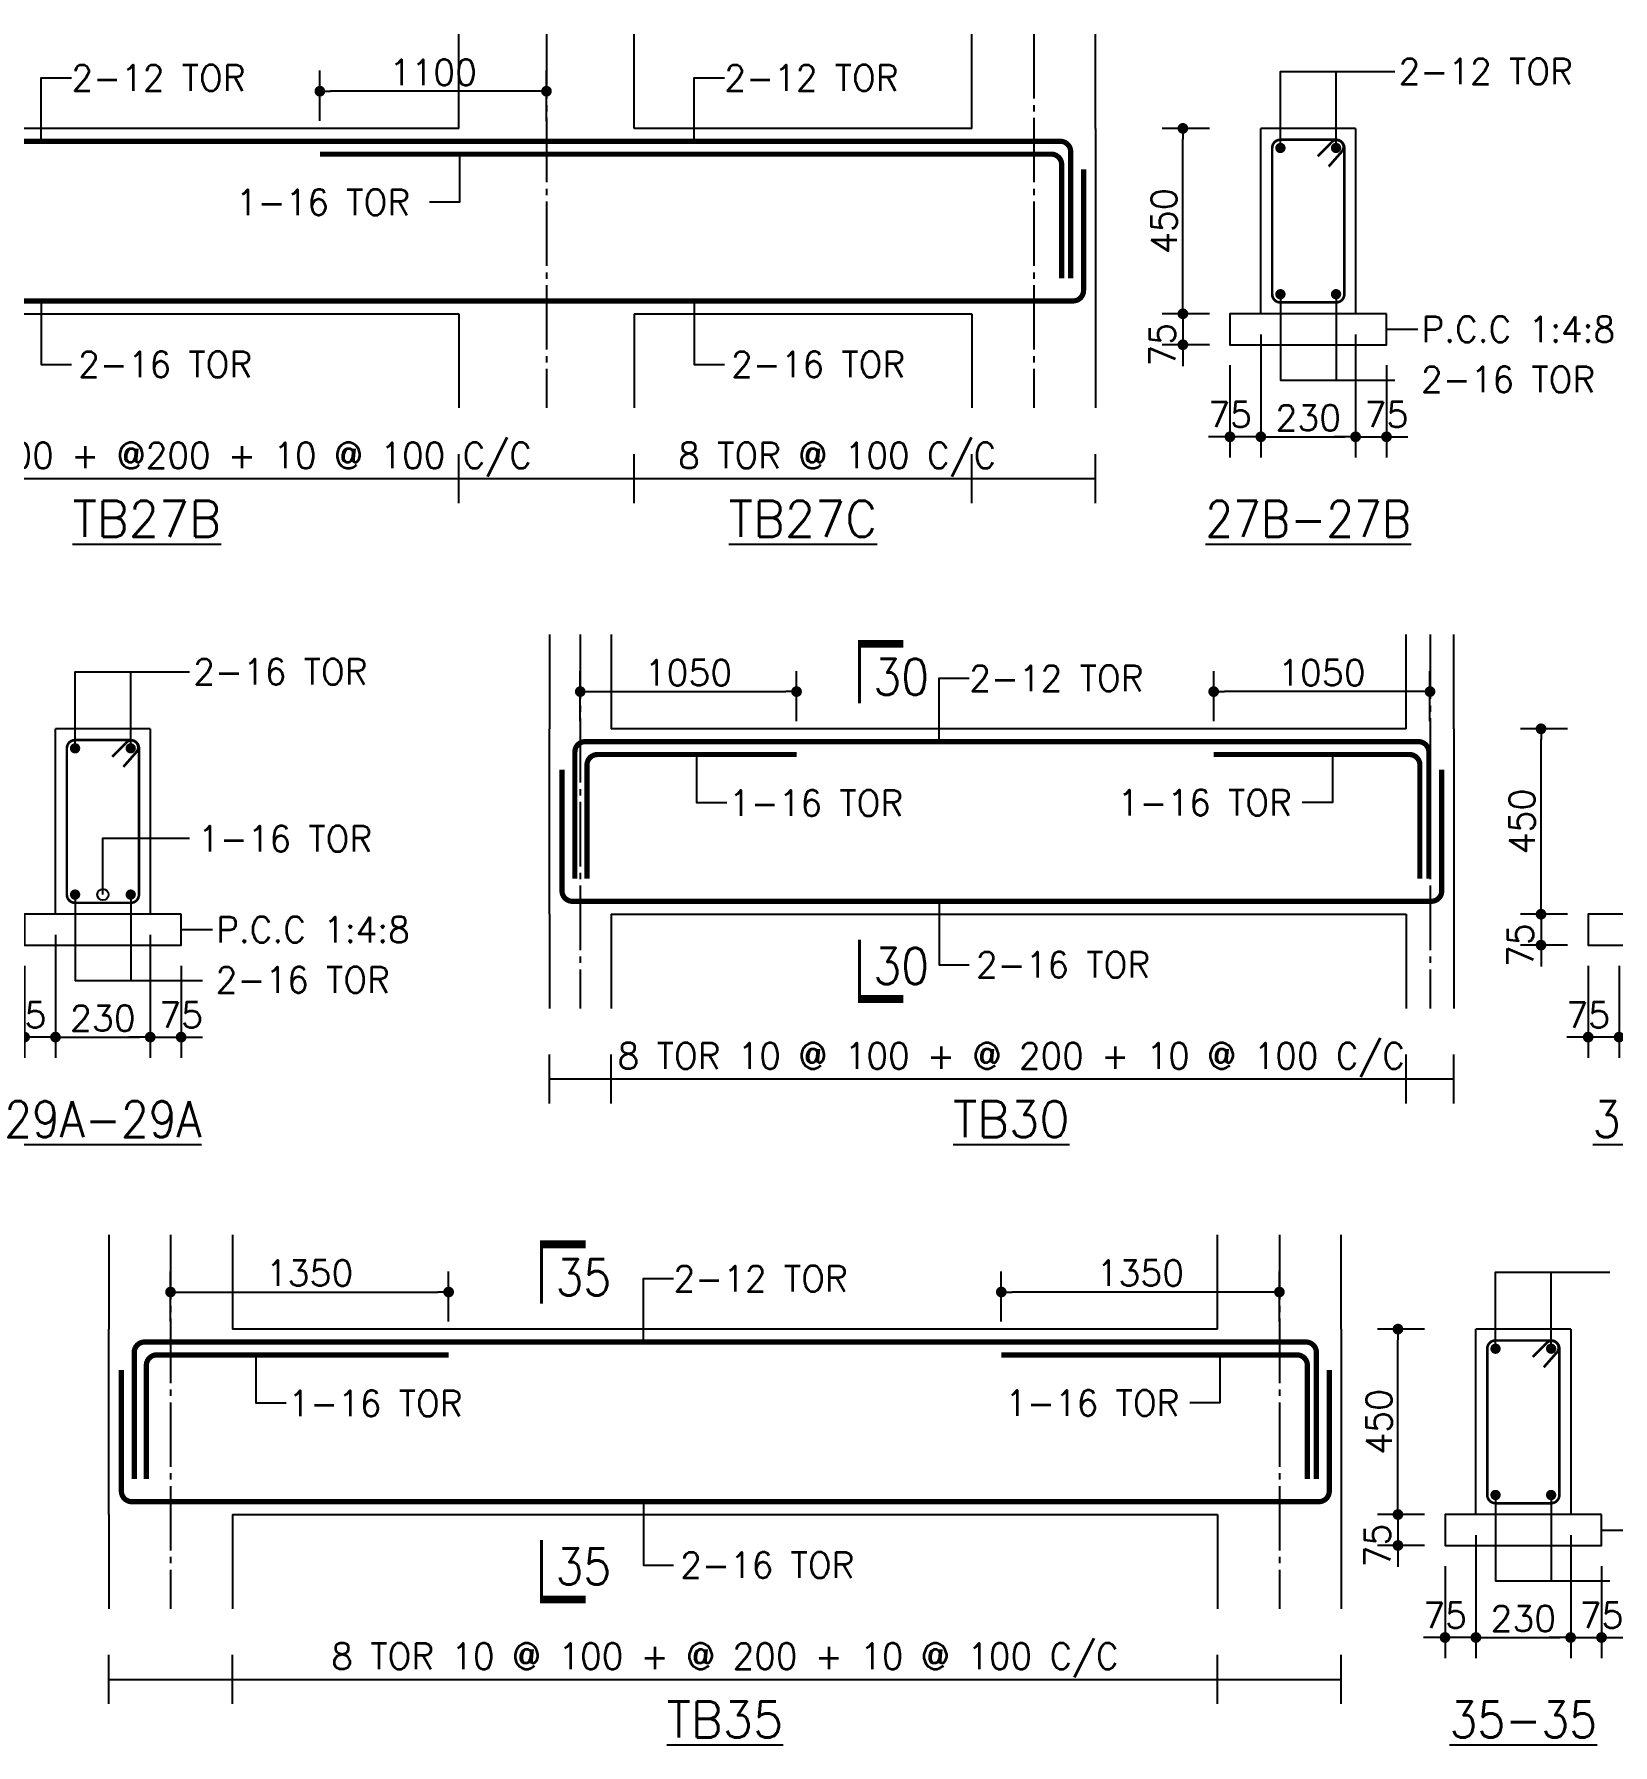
# Model space of a CAD drawing. Extents: x -200722 to 834823, y -494970 to 88783.
# Drawn here: x 263317 to 278644, y -415097 to -398489 of the extents above; entities that cross this region are included whole.
import ezdxf
from ezdxf.enums import TextEntityAlignment as Align

# ---------------------------------------------------------------- set-up
doc = ezdxf.new("R2010")
doc.units = 0
doc.header["$LTSCALE"] = 100
doc.header["$MEASUREMENT"] = 0
doc.header["$PDMODE"] = 34
doc.linetypes.add('CL', pattern=[3.25, 2.5, -0.25, 0.25, -0.25])
doc.layers.get('0').update_dxf_attribs({"linetype": 'CONTINUOUS'})
doc.layers.get('DEFPOINTS').update_dxf_attribs({"linetype": 'CONTINUOUS'})
for name, color, linetype in [('ARO', 7, 'CONTINUOUS'), ('B_NO', 3, 'CONTINUOUS'), ('BEAM', 4, 'CONTINUOUS'), ('CL', 8, 'CL'), ('FOOTING DIM', 4, 'CONTINUOUS'), ('STEEL', 6, 'CONTINUOUS'), ('TEXT', 2, 'CONTINUOUS')]:
    doc.layers.add(name, color=color, linetype=linetype)
doc.styles.add('ROMANS', font='romans.shx')
doc.styles.get("Standard").update_dxf_attribs({"font": 'simplex.shx'})
doc.dimstyles.new('STANDARD$0', dxfattribs={"dimtxt": 2.5, "dimasz": 2.5, "dimexe": 2, "dimexo": 0.7, "dimgap": 0.9, "dimtad": 1, "dimdec": 0, "dimdsep": 46, "dimtxsty": 'ROMANS', "dimcen": 0.09, "dimclrd": 4, "dimclre": 4, "dimclrt": 3, "dimadec": 0, "dimazin": 0, "dimtfac": 1, "dimtdec": 0, "dimtmove": 0, "dimatfit": 3, "dimfxl": 1, "dimtolj": 1, "dimtzin": 0, "dimarcsym": 0})

# ---------------------------------------------------------------- blocks, each defined once
blk = doc.blocks.new('DOT')
at = {"color": 0, "linetype": 'ByBlock'}
blk.add_line((-0.5, 0), (-1, 0), dxfattribs=at)
at = {"color": 0, "linetype": 'ByBlock', "const_width": 0.5}
blk.add_lwpolyline([(-0.25, 0, 1), (0.25, 0, 1)], format="xyb", close=True, dxfattribs=at)
blk = doc.blocks.new('*D1567')
at = {"layer": 'BEAM', "color": 0, "lineweight": -2, "transparency": 16777216}
for p, q in [((275227, -401404), (275227, -402598)), ((276147, -401404), (276147, -402598)), ((275331, -402398), (276043, -402398))]:
    blk.add_line(p, q, dxfattribs=at)
at = {"layer": 'DEFPOINTS', "color": 0, "lineweight": -3, "transparency": 16777216}
for p in [(275227, -401204), (276147, -401204), (276147, -402398)]:
    blk.add_point(p, dxfattribs=at)
at = {"layer": 'BEAM', "color": 0, "lineweight": -2, "transparency": 16777216, "xscale": 104, "yscale": 104, "zscale": 104, "rotation": 180}
blk.add_blockref('DOT', (275227, -402398), dxfattribs=at)
at = {"layer": 'BEAM', "color": 0, "lineweight": -2, "transparency": 16777216, "xscale": 104, "yscale": 104, "zscale": 104}
blk.add_blockref('DOT', (276147, -402398), dxfattribs=at)
at = {"layer": 'BEAM', "color": 0, "transparency": 16777216, "insert": (275687, -402214), "char_height": 248, "attachment_point": 5}
blk.add_mtext('\\A1;230', dxfattribs=at)
blk = doc.blocks.new('_DOT')
at = {"color": 0, "linetype": 'ByBlock'}
blk.add_line((-0.5, 0), (-1, 0), dxfattribs=at)
at = {"color": 0, "linetype": 'ByBlock', "const_width": 0.5}
blk.add_lwpolyline([(-0.25, 0, 1), (0.25, 0, 1)], format="xyb", close=True, dxfattribs=at)
blk = doc.blocks.new('*D1568')
at = {"layer": 'BEAM', "color": 0, "lineweight": -2, "transparency": 16777216}
for p, q in [((274727, -399404), (274270, -399404)), ((274470, -401100), (274470, -399508)), ((274727, -401204), (274270, -401204))]:
    blk.add_line(p, q, dxfattribs=at)
at = {"layer": 'DEFPOINTS', "color": 0, "lineweight": -3, "transparency": 16777216}
for p in [(274470, -399404), (274927, -399404), (274927, -401204)]:
    blk.add_point(p, dxfattribs=at)
at = {"layer": 'BEAM', "color": 0, "lineweight": -2, "transparency": 16777216, "xscale": 104, "yscale": 104, "zscale": 104}
for p, rotation in [((274470, -399404), 90), ((274470, -401204), 270)]:
    blk.add_blockref('DOT', p, dxfattribs=dict(at, rotation=rotation))
at = {"layer": 'BEAM', "color": 0, "transparency": 16777216, "insert": (274286, -400304), "char_height": 248, "attachment_point": 5, "rotation": 90}
blk.add_mtext('\\A1;450', dxfattribs=at)
blk = doc.blocks.new('*D1569')
at = {"layer": 'BEAM', "color": 0, "lineweight": -2, "transparency": 16777216}
for p, q in [((276147, -401704), (276147, -402598)), ((276447, -401704), (276447, -402598)), ((276043, -402398), (275939, -402398)), ((276147, -402398), (276447, -402398)), ((276551, -402398), (276655, -402398))]:
    blk.add_line(p, q, dxfattribs=at)
at = {"layer": 'DEFPOINTS', "color": 0, "lineweight": -3, "transparency": 16777216}
for p in [(276147, -401504), (276447, -401504), (276447, -402398)]:
    blk.add_point(p, dxfattribs=at)
at = {"layer": 'BEAM', "color": 0, "lineweight": -2, "transparency": 16777216, "xscale": 104, "yscale": 104, "zscale": 104}
blk.add_blockref('DOT', (276147, -402398), dxfattribs=at)
at = {"layer": 'BEAM', "color": 0, "lineweight": -2, "transparency": 16777216, "xscale": 104, "yscale": 104, "zscale": 104, "rotation": 180}
blk.add_blockref('DOT', (276447, -402398), dxfattribs=at)
at = {"layer": 'BEAM', "color": 0, "transparency": 16777216, "insert": (276447, -402182), "char_height": 248, "attachment_point": 5}
blk.add_mtext('\\A1;75', dxfattribs=at)
blk = doc.blocks.new('*D1570')
at = {"layer": 'BEAM', "color": 0, "lineweight": -2, "transparency": 16777216}
for p, q in [((274927, -401704), (274927, -402598)), ((275227, -401704), (275227, -402598)), ((274823, -402398), (274719, -402398)), ((275227, -402398), (274927, -402398)), ((275331, -402398), (275435, -402398))]:
    blk.add_line(p, q, dxfattribs=at)
at = {"layer": 'DEFPOINTS', "color": 0, "lineweight": -3, "transparency": 16777216}
for p in [(274927, -401504), (275227, -401504), (274927, -402398)]:
    blk.add_point(p, dxfattribs=at)
at = {"layer": 'BEAM', "color": 0, "lineweight": -2, "transparency": 16777216, "xscale": 104, "yscale": 104, "zscale": 104}
blk.add_blockref('DOT', (274927, -402398), dxfattribs=at)
at = {"layer": 'BEAM', "color": 0, "lineweight": -2, "transparency": 16777216, "xscale": 104, "yscale": 104, "zscale": 104, "rotation": 180}
blk.add_blockref('DOT', (275227, -402398), dxfattribs=at)
at = {"layer": 'BEAM', "color": 0, "transparency": 16777216, "insert": (274927, -402182), "char_height": 248, "attachment_point": 5}
blk.add_mtext('\\A1;75', dxfattribs=at)
blk = doc.blocks.new('*D1571')
at = {"layer": 'BEAM', "color": 0, "lineweight": -2, "transparency": 16777216}
for p, q in [((274470, -401100), (274470, -400996)), ((274727, -401204), (274270, -401204)), ((274470, -401204), (274470, -401504)), ((274727, -401504), (274270, -401504)), ((274470, -401608), (274470, -401712))]:
    blk.add_line(p, q, dxfattribs=at)
at = {"layer": 'DEFPOINTS', "color": 0, "lineweight": -3, "transparency": 16777216}
for p in [(274927, -401204), (274470, -401504), (274927, -401504)]:
    blk.add_point(p, dxfattribs=at)
at = {"layer": 'BEAM', "color": 0, "lineweight": -2, "transparency": 16777216, "xscale": 104, "yscale": 104, "zscale": 104}
for p, rotation in [((274470, -401204), 270), ((274470, -401504), 90)]:
    blk.add_blockref('DOT', p, dxfattribs=dict(at, rotation=rotation))
at = {"layer": 'BEAM', "color": 0, "transparency": 16777216, "insert": (274270, -401504), "char_height": 248, "attachment_point": 5, "rotation": 90}
blk.add_mtext('\\A1;75', dxfattribs=at)
blk = doc.blocks.new('*D1580')
at = {"layer": 'BEAM', "color": 0, "lineweight": -2, "transparency": 16777216}
for p, q in [((263524, -407233), (263524, -408426)), ((264444, -407233), (264444, -408426)), ((263628, -408226), (264340, -408226))]:
    blk.add_line(p, q, dxfattribs=at)
at = {"layer": 'DEFPOINTS', "color": 0, "lineweight": -3, "transparency": 16777216}
for p in [(263524, -407033), (264444, -407033), (264444, -408226)]:
    blk.add_point(p, dxfattribs=at)
at = {"layer": 'BEAM', "color": 0, "lineweight": -2, "transparency": 16777216, "xscale": 104, "yscale": 104, "zscale": 104, "rotation": 180}
blk.add_blockref('DOT', (263524, -408226), dxfattribs=at)
at = {"layer": 'BEAM', "color": 0, "lineweight": -2, "transparency": 16777216, "xscale": 104, "yscale": 104, "zscale": 104}
blk.add_blockref('DOT', (264444, -408226), dxfattribs=at)
at = {"layer": 'BEAM', "color": 0, "transparency": 16777216, "insert": (263984, -408042), "char_height": 248, "attachment_point": 5}
blk.add_mtext('\\A1;230', dxfattribs=at)
blk = doc.blocks.new('*D1583')
at = {"layer": 'BEAM', "color": 0, "lineweight": -2, "transparency": 16777216}
for p, q in [((264444, -407533), (264444, -408426)), ((264744, -407533), (264744, -408426)), ((264340, -408226), (264236, -408226)), ((264444, -408226), (264744, -408226)), ((264848, -408226), (264952, -408226))]:
    blk.add_line(p, q, dxfattribs=at)
at = {"layer": 'DEFPOINTS', "color": 0, "lineweight": -3, "transparency": 16777216}
for p in [(264444, -407333), (264744, -407333), (264744, -408226)]:
    blk.add_point(p, dxfattribs=at)
at = {"layer": 'BEAM', "color": 0, "lineweight": -2, "transparency": 16777216, "xscale": 104, "yscale": 104, "zscale": 104}
blk.add_blockref('DOT', (264444, -408226), dxfattribs=at)
at = {"layer": 'BEAM', "color": 0, "lineweight": -2, "transparency": 16777216, "xscale": 104, "yscale": 104, "zscale": 104, "rotation": 180}
blk.add_blockref('DOT', (264744, -408226), dxfattribs=at)
at = {"layer": 'BEAM', "color": 0, "transparency": 16777216, "insert": (264744, -408011), "char_height": 248, "attachment_point": 5}
blk.add_mtext('\\A1;75', dxfattribs=at)
blk = doc.blocks.new('*D1584')
at = {"layer": 'BEAM', "color": 0, "lineweight": -2, "transparency": 16777216}
for p, q in [((263224, -407533), (263224, -408426)), ((263524, -407533), (263524, -408426)), ((263120, -408226), (263016, -408226)), ((263524, -408226), (263224, -408226)), ((263628, -408226), (263732, -408226))]:
    blk.add_line(p, q, dxfattribs=at)
at = {"layer": 'DEFPOINTS', "color": 0, "lineweight": -3, "transparency": 16777216}
for p in [(263224, -407333), (263524, -407333), (263224, -408226)]:
    blk.add_point(p, dxfattribs=at)
at = {"layer": 'BEAM', "color": 0, "lineweight": -2, "transparency": 16777216, "xscale": 104, "yscale": 104, "zscale": 104}
blk.add_blockref('DOT', (263224, -408226), dxfattribs=at)
at = {"layer": 'BEAM', "color": 0, "lineweight": -2, "transparency": 16777216, "xscale": 104, "yscale": 104, "zscale": 104, "rotation": 180}
blk.add_blockref('DOT', (263524, -408226), dxfattribs=at)
at = {"layer": 'BEAM', "color": 0, "transparency": 16777216, "insert": (263224, -408011), "char_height": 248, "attachment_point": 5}
blk.add_mtext('\\A1;75', dxfattribs=at)
blk = doc.blocks.new('*D1592')
at = {"layer": 'BEAM', "color": 0, "lineweight": -2, "transparency": 16777216}
for p, q in [((274769, -405158), (274769, -404672)), ((276869, -405158), (276869, -404672)), ((276765, -404872), (274873, -404872))]:
    blk.add_line(p, q, dxfattribs=at)
at = {"layer": 'DEFPOINTS', "color": 0, "lineweight": -3, "transparency": 16777216}
for p in [(274769, -404872), (274769, -405358), (276869, -405358)]:
    blk.add_point(p, dxfattribs=at)
at = {"layer": 'BEAM', "color": 0, "lineweight": -2, "transparency": 16777216, "xscale": 104, "yscale": 104, "zscale": 104, "rotation": 180}
blk.add_blockref('DOT', (274769, -404872), dxfattribs=at)
at = {"layer": 'BEAM', "color": 0, "lineweight": -2, "transparency": 16777216, "xscale": 104, "yscale": 104, "zscale": 104}
blk.add_blockref('DOT', (276869, -404872), dxfattribs=at)
at = {"layer": 'BEAM', "color": 0, "transparency": 16777216, "insert": (275819, -404688), "char_height": 248, "attachment_point": 5}
blk.add_mtext('\\A1;1050', dxfattribs=at)
blk = doc.blocks.new('*D1594')
at = {"layer": 'BEAM', "color": 0, "lineweight": -2, "transparency": 16777216}
for p, q in [((278205, -405233), (277747, -405233)), ((277947, -406929), (277947, -405337)), ((278205, -407033), (277747, -407033))]:
    blk.add_line(p, q, dxfattribs=at)
at = {"layer": 'DEFPOINTS', "color": 0, "lineweight": -3, "transparency": 16777216}
for p in [(277947, -405233), (278405, -405233), (278405, -407033)]:
    blk.add_point(p, dxfattribs=at)
at = {"layer": 'BEAM', "color": 0, "lineweight": -2, "transparency": 16777216, "xscale": 104, "yscale": 104, "zscale": 104}
for p, rotation in [((277947, -405233), 90), ((277947, -407033), 270)]:
    blk.add_blockref('DOT', p, dxfattribs=dict(at, rotation=rotation))
at = {"layer": 'BEAM', "color": 0, "transparency": 16777216, "insert": (277763, -406133), "char_height": 248, "attachment_point": 5, "rotation": 90}
blk.add_mtext('\\A1;450', dxfattribs=at)
blk = doc.blocks.new('*D1595')
at = {"layer": 'BEAM', "color": 0, "lineweight": -2, "transparency": 16777216}
for p, q in [((268619, -405158), (268619, -404672)), ((270719, -405158), (270719, -404672)), ((268723, -404872), (270615, -404872))]:
    blk.add_line(p, q, dxfattribs=at)
at = {"layer": 'DEFPOINTS', "color": 0, "lineweight": -3, "transparency": 16777216}
for p in [(270719, -404872), (268619, -405358), (270719, -405358)]:
    blk.add_point(p, dxfattribs=at)
at = {"layer": 'BEAM', "color": 0, "lineweight": -2, "transparency": 16777216, "xscale": 104, "yscale": 104, "zscale": 104, "rotation": 180}
blk.add_blockref('DOT', (268619, -404872), dxfattribs=at)
at = {"layer": 'BEAM', "color": 0, "lineweight": -2, "transparency": 16777216, "xscale": 104, "yscale": 104, "zscale": 104}
blk.add_blockref('DOT', (270719, -404872), dxfattribs=at)
at = {"layer": 'BEAM', "color": 0, "transparency": 16777216, "insert": (269669, -404688), "char_height": 248, "attachment_point": 5}
blk.add_mtext('\\A1;1050', dxfattribs=at)
blk = doc.blocks.new('*D1597')
at = {"layer": 'BEAM', "color": 0, "lineweight": -2, "transparency": 16777216}
for p, q in [((278405, -407533), (278405, -408426)), ((278705, -407533), (278705, -408426)), ((278301, -408226), (278197, -408226)), ((278705, -408226), (278405, -408226)), ((278809, -408226), (278913, -408226))]:
    blk.add_line(p, q, dxfattribs=at)
at = {"layer": 'DEFPOINTS', "color": 0, "lineweight": -3, "transparency": 16777216}
for p in [(278405, -407333), (278705, -407333), (278405, -408226)]:
    blk.add_point(p, dxfattribs=at)
at = {"layer": 'BEAM', "color": 0, "lineweight": -2, "transparency": 16777216, "xscale": 104, "yscale": 104, "zscale": 104}
blk.add_blockref('DOT', (278405, -408226), dxfattribs=at)
at = {"layer": 'BEAM', "color": 0, "lineweight": -2, "transparency": 16777216, "xscale": 104, "yscale": 104, "zscale": 104, "rotation": 180}
blk.add_blockref('DOT', (278705, -408226), dxfattribs=at)
at = {"layer": 'BEAM', "color": 0, "transparency": 16777216, "insert": (278405, -408011), "char_height": 248, "attachment_point": 5}
blk.add_mtext('\\A1;75', dxfattribs=at)
blk = doc.blocks.new('*D1598')
at = {"layer": 'BEAM', "color": 0, "lineweight": -2, "transparency": 16777216}
for p, q in [((277947, -406929), (277947, -406825)), ((278205, -407033), (277747, -407033)), ((277947, -407033), (277947, -407333)), ((278205, -407333), (277747, -407333)), ((277947, -407437), (277947, -407541))]:
    blk.add_line(p, q, dxfattribs=at)
at = {"layer": 'DEFPOINTS', "color": 0, "lineweight": -3, "transparency": 16777216}
for p in [(278405, -407033), (277947, -407333), (278405, -407333)]:
    blk.add_point(p, dxfattribs=at)
at = {"layer": 'BEAM', "color": 0, "lineweight": -2, "transparency": 16777216, "xscale": 104, "yscale": 104, "zscale": 104}
for p, rotation in [((277947, -407033), 270), ((277947, -407333), 90)]:
    blk.add_blockref('DOT', p, dxfattribs=dict(at, rotation=rotation))
at = {"layer": 'BEAM', "color": 0, "transparency": 16777216, "insert": (277747, -407333), "char_height": 248, "attachment_point": 5, "rotation": 90}
blk.add_mtext('\\A1;75', dxfattribs=at)
blk = doc.blocks.new('*D1620')
at = {"layer": 'BEAM', "color": 0, "lineweight": -2, "transparency": 16777216}
for p, q in [((272707, -410986), (272707, -410501)), ((275407, -410986), (275407, -410501)), ((275303, -410701), (272811, -410701))]:
    blk.add_line(p, q, dxfattribs=at)
at = {"layer": 'DEFPOINTS', "color": 0, "lineweight": -3, "transparency": 16777216}
for p in [(272707, -410701), (272707, -411186), (275407, -411186)]:
    blk.add_point(p, dxfattribs=at)
at = {"layer": 'BEAM', "color": 0, "lineweight": -2, "transparency": 16777216, "xscale": 104, "yscale": 104, "zscale": 104, "rotation": 180}
blk.add_blockref('DOT', (272707, -410701), dxfattribs=at)
at = {"layer": 'BEAM', "color": 0, "lineweight": -2, "transparency": 16777216, "xscale": 104, "yscale": 104, "zscale": 104}
blk.add_blockref('DOT', (275407, -410701), dxfattribs=at)
at = {"layer": 'BEAM', "color": 0, "transparency": 16777216, "insert": (274057, -410517), "char_height": 248, "attachment_point": 5}
blk.add_mtext('\\A1;1350', dxfattribs=at)
blk = doc.blocks.new('*D1621')
at = {"layer": 'BEAM', "color": 0, "lineweight": -2, "transparency": 16777216}
for p, q in [((277315, -413061), (277315, -414255)), ((278235, -413061), (278235, -414255)), ((277419, -414055), (278131, -414055))]:
    blk.add_line(p, q, dxfattribs=at)
at = {"layer": 'DEFPOINTS', "color": 0, "lineweight": -3, "transparency": 16777216}
for p in [(277315, -412861), (278235, -412861), (278235, -414055)]:
    blk.add_point(p, dxfattribs=at)
at = {"layer": 'BEAM', "color": 0, "lineweight": -2, "transparency": 16777216, "xscale": 104, "yscale": 104, "zscale": 104, "rotation": 180}
blk.add_blockref('DOT', (277315, -414055), dxfattribs=at)
at = {"layer": 'BEAM', "color": 0, "lineweight": -2, "transparency": 16777216, "xscale": 104, "yscale": 104, "zscale": 104}
blk.add_blockref('DOT', (278235, -414055), dxfattribs=at)
at = {"layer": 'BEAM', "color": 0, "transparency": 16777216, "insert": (277775, -413871), "char_height": 248, "attachment_point": 5}
blk.add_mtext('\\A1;230', dxfattribs=at)
blk = doc.blocks.new('*D1622')
at = {"layer": 'BEAM', "color": 0, "lineweight": -2, "transparency": 16777216}
for p, q in [((276815, -411061), (276358, -411061)), ((276558, -412757), (276558, -411165)), ((276815, -412861), (276358, -412861))]:
    blk.add_line(p, q, dxfattribs=at)
at = {"layer": 'DEFPOINTS', "color": 0, "lineweight": -3, "transparency": 16777216}
for p in [(276558, -411061), (277015, -411061), (277015, -412861)]:
    blk.add_point(p, dxfattribs=at)
at = {"layer": 'BEAM', "color": 0, "lineweight": -2, "transparency": 16777216, "xscale": 104, "yscale": 104, "zscale": 104}
for p, rotation in [((276558, -411061), 90), ((276558, -412861), 270)]:
    blk.add_blockref('DOT', p, dxfattribs=dict(at, rotation=rotation))
at = {"layer": 'BEAM', "color": 0, "transparency": 16777216, "insert": (276374, -411961), "char_height": 248, "attachment_point": 5, "rotation": 90}
blk.add_mtext('\\A1;450', dxfattribs=at)
blk = doc.blocks.new('*D1623')
at = {"layer": 'BEAM', "color": 0, "lineweight": -2, "transparency": 16777216}
for p, q in [((264641, -410986), (264641, -410501)), ((267341, -410986), (267341, -410501)), ((264745, -410701), (267237, -410701))]:
    blk.add_line(p, q, dxfattribs=at)
at = {"layer": 'DEFPOINTS', "color": 0, "lineweight": -3, "transparency": 16777216}
for p in [(267341, -410701), (264641, -411186), (267341, -411186)]:
    blk.add_point(p, dxfattribs=at)
at = {"layer": 'BEAM', "color": 0, "lineweight": -2, "transparency": 16777216, "xscale": 104, "yscale": 104, "zscale": 104, "rotation": 180}
blk.add_blockref('DOT', (264641, -410701), dxfattribs=at)
at = {"layer": 'BEAM', "color": 0, "lineweight": -2, "transparency": 16777216, "xscale": 104, "yscale": 104, "zscale": 104}
blk.add_blockref('DOT', (267341, -410701), dxfattribs=at)
at = {"layer": 'BEAM', "color": 0, "transparency": 16777216, "insert": (265991, -410517), "char_height": 248, "attachment_point": 5}
blk.add_mtext('\\A1;1350', dxfattribs=at)
blk = doc.blocks.new('*D1624')
at = {"layer": 'BEAM', "color": 0, "lineweight": -2, "transparency": 16777216}
for p, q in [((278235, -413361), (278235, -414255)), ((278535, -413361), (278535, -414255)), ((278131, -414055), (278027, -414055)), ((278235, -414055), (278535, -414055)), ((278639, -414055), (278743, -414055))]:
    blk.add_line(p, q, dxfattribs=at)
at = {"layer": 'DEFPOINTS', "color": 0, "lineweight": -3, "transparency": 16777216}
for p in [(278235, -413161), (278535, -413161), (278535, -414055)]:
    blk.add_point(p, dxfattribs=at)
at = {"layer": 'BEAM', "color": 0, "lineweight": -2, "transparency": 16777216, "xscale": 104, "yscale": 104, "zscale": 104}
blk.add_blockref('DOT', (278235, -414055), dxfattribs=at)
at = {"layer": 'BEAM', "color": 0, "lineweight": -2, "transparency": 16777216, "xscale": 104, "yscale": 104, "zscale": 104, "rotation": 180}
blk.add_blockref('DOT', (278535, -414055), dxfattribs=at)
at = {"layer": 'BEAM', "color": 0, "transparency": 16777216, "insert": (278535, -413839), "char_height": 248, "attachment_point": 5}
blk.add_mtext('\\A1;75', dxfattribs=at)
blk = doc.blocks.new('*D1625')
at = {"layer": 'BEAM', "color": 0, "lineweight": -2, "transparency": 16777216}
for p, q in [((277015, -413361), (277015, -414255)), ((277315, -413361), (277315, -414255)), ((276911, -414055), (276807, -414055)), ((277315, -414055), (277015, -414055)), ((277419, -414055), (277523, -414055))]:
    blk.add_line(p, q, dxfattribs=at)
at = {"layer": 'DEFPOINTS', "color": 0, "lineweight": -3, "transparency": 16777216}
for p in [(277015, -413161), (277315, -413161), (277015, -414055)]:
    blk.add_point(p, dxfattribs=at)
at = {"layer": 'BEAM', "color": 0, "lineweight": -2, "transparency": 16777216, "xscale": 104, "yscale": 104, "zscale": 104}
blk.add_blockref('DOT', (277015, -414055), dxfattribs=at)
at = {"layer": 'BEAM', "color": 0, "lineweight": -2, "transparency": 16777216, "xscale": 104, "yscale": 104, "zscale": 104, "rotation": 180}
blk.add_blockref('DOT', (277315, -414055), dxfattribs=at)
at = {"layer": 'BEAM', "color": 0, "transparency": 16777216, "insert": (277015, -413839), "char_height": 248, "attachment_point": 5}
blk.add_mtext('\\A1;75', dxfattribs=at)
blk = doc.blocks.new('*D1626')
at = {"layer": 'BEAM', "color": 0, "lineweight": -2, "transparency": 16777216}
for p, q in [((276558, -412757), (276558, -412653)), ((276815, -412861), (276358, -412861)), ((276558, -412861), (276558, -413161)), ((276815, -413161), (276358, -413161)), ((276558, -413265), (276558, -413369))]:
    blk.add_line(p, q, dxfattribs=at)
at = {"layer": 'DEFPOINTS', "color": 0, "lineweight": -3, "transparency": 16777216}
for p in [(277015, -412861), (276558, -413161), (277015, -413161)]:
    blk.add_point(p, dxfattribs=at)
at = {"layer": 'BEAM', "color": 0, "lineweight": -2, "transparency": 16777216, "xscale": 104, "yscale": 104, "zscale": 104}
for p, rotation in [((276558, -412861), 270), ((276558, -413161), 90)]:
    blk.add_blockref('DOT', p, dxfattribs=dict(at, rotation=rotation))
at = {"layer": 'BEAM', "color": 0, "transparency": 16777216, "insert": (276358, -413161), "char_height": 248, "attachment_point": 5, "rotation": 90}
blk.add_mtext('\\A1;75', dxfattribs=at)
blk = doc.blocks.new('*D1915')
at = {"layer": 'BEAM', "color": 0, "lineweight": -2, "transparency": 16777216}
for p, q in [((266091, -399329), (266091, -398843)), ((268291, -399329), (268291, -398843)), ((268187, -399043), (266195, -399043))]:
    blk.add_line(p, q, dxfattribs=at)
at = {"layer": 'DEFPOINTS', "color": 0, "lineweight": -3, "transparency": 16777216}
for p in [(266091, -399043), (266091, -399529), (268291, -399529)]:
    blk.add_point(p, dxfattribs=at)
at = {"layer": 'BEAM', "color": 0, "lineweight": -2, "transparency": 16777216, "xscale": 104, "yscale": 104, "zscale": 104, "rotation": 180}
blk.add_blockref('DOT', (266091, -399043), dxfattribs=at)
at = {"layer": 'BEAM', "color": 0, "lineweight": -2, "transparency": 16777216, "xscale": 104, "yscale": 104, "zscale": 104}
blk.add_blockref('DOT', (268291, -399043), dxfattribs=at)
at = {"layer": 'BEAM', "color": 0, "transparency": 16777216, "insert": (267191, -398859), "char_height": 248, "attachment_point": 5}
blk.add_mtext('\\A1;1100', dxfattribs=at)

msp = doc.modelspace()

# ---------------------------------------------------------------- linework, layer by layer
at = {"layer": 'ARO', "color": 18, "true_color": 0x000000}
for points, elevation in [([(263385.7, -399528.8), (263385.7, -398913), (263678.8, -398913)], -1101.5), ([(269725.6, -399528.8), (269725.6, -398913), (270018.7, -398913)], -1101.5), ([(267447.1, -399653.8), (267447.1, -400120.7), (267154, -400120.7)], 0), ([(263385.7, -401078.8), (263385.7, -401694.7), (263678.8, -401694.7)], -1101.5), ([(269725.6, -401078.8), (269725.6, -401694.7), (270018.7, -401694.7)], -1101.5), ([(272103.1, -405357.6), (272103.1, -404741.8), (272396.2, -404741.8)], -1101.5), ([(269747.6, -405482.6), (269747.6, -405949.5), (270040.7, -405949.5)], -1101.5), ([(275921, -405482.6), (275921, -405949.5), (275627.9, -405949.5)], 0), ([(272103.1, -406907.6), (272103.1, -407523.5), (272396.2, -407523.5)], -1101.5), ([(269231.8, -411186.4), (269231.8, -410570.6), (269524.9, -410570.6)], 2346.4), ([(265469.6, -411311.4), (265469.6, -411778.3), (265762.7, -411778.3)], -1101.5), ([(274829, -411311.4), (274829, -411778.3), (274535.9, -411778.3)], 0), ([(269231.8, -412736.4), (269231.8, -413352.3), (269524.9, -413352.3)], 2346.4)]:
    msp.add_lwpolyline(points, dxfattribs=dict(at, elevation=elevation))
at = {"layer": 'B_NO', "color": 7}
for points, elevation in [([(271329.4, -404985.5, 30, 30, 0), (271329.4, -404409, 75, 75, 0), (271756.9, -404409, 75, 75, 0)], -1101.5), ([(271329.4, -407279.7, 30, 30, 0), (271329.4, -407856.2, 75, 75, 0), (271756.9, -407856.2, 75, 75, 0)], -1101.5), ([(268243.9, -410814.3, 30, 30, 0), (268243.9, -410237.8, 75, 75, 0), (268671.4, -410237.8, 75, 75, 0)], 2346.4), ([(268243.9, -413108.5, 30, 30, 0), (268243.9, -413685, 75, 75, 0), (268671.4, -413685, 75, 75, 0)], 2346.4)]:
    msp.add_lwpolyline(points, format="xyseb", dxfattribs=dict(at, elevation=elevation))
at = {"layer": 'BEAM', "color": 18, "linetype": 'ByBlock', "true_color": 0x000000}
for p, q in [((267441.3, -399403.8, 0), (267441.3, -398489.4, 0)), ((269141.3, -399403.8, 0), (269141.3, -398489.4, 0)), ((272421.3, -399403.8, 0), (272421.3, -398489.4, 0)), ((273621.3, -399403.8, 0), (273621.3, -398489.4, 0)), ((273621.3, -399403.8, 0), (273621.3, -401203.8, 0)), ((256801.3, -401203.8, 62.1), (267441.3, -401203.8, 0)), ((267441.3, -401203.8, 0), (267441.3, -402118.2, 0)), ((269141.3, -401203.8, 0), (272421.3, -401203.8, 0)), ((269141.3, -401203.8, 0), (269141.3, -402118.2, 0)), ((272421.3, -401203.8, 0), (272421.3, -402118.2, 0)), ((273621.3, -401203.8, 0), (273621.3, -402118.2, 0)), ((267441.3, -403041.4), (267441.3, -402566.2)), ((269141.3, -403041.4), (269141.3, -402566.2)), ((272421.3, -403041.4), (272421.3, -402566.2)), ((273621.3, -403041.4, 0), (273621.3, -402566.2, 0)), ((256101.3, -402803.8), (273621.3, -402803.8, 0)), ((268319.2, -404318.2), (268319.2, -405232.6)), ((268919.2, -404318.2, 62.1), (268919.2, -405232.6, 62.1)), ((276639.2, -405232.6), (276639.2, -404318.2)), ((277099.2, -405232.6), (277099.2, -404318.2)), ((268319.2, -407032.6, 0), (268319.2, -405232.6)), ((277099.2, -405232.6), (277099.2, -407032.6)), ((268319.2, -407032.6, 0), (268319.2, -407947, 0)), ((268919.2, -407032.6), (276639.2, -407032.6)), ((268919.2, -407032.6), (268919.2, -407947)), ((276639.2, -407032.6), (276639.2, -407947)), ((277099.2, -407032.6), (277099.2, -407947)), ((268319.2, -408870.2), (268319.2, -408395)), ((268919.2, -408870.2), (268919.2, -408395)), ((276639.2, -408870.2), (276639.2, -408395)), ((277099.2, -408870.2), (277099.2, -408395)), ((268319.2, -408632.6), (277099.2, -408632.6)), ((264041.2, -410147, 0), (264041.2, -411061.4, 0)), ((265241.2, -410147, 0), (265241.2, -411061.4, 0)), ((274807.2, -411061.4), (274807.2, -410147)), ((276007.2, -411061.4), (276007.2, -410147)), ((264041.2, -412861.4, 0), (264041.2, -411061.4, 0)), ((276007.2, -411061.4), (276007.2, -412861.4, 0)), ((264041.2, -412861.4, 0), (264041.2, -413775.8, 0)), ((265241.2, -412861.4, 0), (274807.2, -412861.4)), ((265241.2, -412861.4, 0), (265241.2, -413775.8, 0)), ((274807.2, -412861.4), (274807.2, -413775.8)), ((276007.2, -412861.4, 0), (276007.2, -413775.8, 0)), ((264041.2, -414699), (264041.2, -414223.8)), ((265241.2, -414699), (265241.2, -414223.8)), ((274807.2, -414699), (274807.2, -414223.8)), ((276007.2, -414699), (276007.2, -414223.8)), ((264041.2, -414461.4), (276007.2, -414461.4))]:
    msp.add_line(p, q, dxfattribs=at)
at = {"layer": 'BEAM', "color": 18, "true_color": 0x000000}
for p, q in [((276147, -399403.8), (275227, -399403.8)), ((275227, -401203.8), (275227, -399403.8)), ((276147, -399403.8), (276147, -401203.8)), ((276147, -401203.8), (275227, -401203.8)), ((264444.3, -405232.6), (263524.3, -405232.6)), ((263524.3, -407032.6), (263524.3, -405232.6)), ((264444.3, -405232.6), (264444.3, -407032.6)), ((264444.3, -407032.6), (263524.3, -407032.6)), ((278235.2, -411061.4), (277315.2, -411061.4)), ((277315.2, -412861.4), (277315.2, -411061.4)), ((278235.2, -411061.4), (278235.2, -412861.4)), ((278235.2, -412861.4), (277315.2, -412861.4))]:
    msp.add_line(p, q, dxfattribs=at)
at = {"layer": 'BEAM', "color": 18, "true_color": 0x000000, "elevation": 0}
for points in [[(276147, -400003.8), (276147, -401203.8)], [(264444.3, -406117.6), (264444.3, -407032.6)], [(278235.2, -411661.4), (278235.2, -412861.4)]]:
    msp.add_lwpolyline(points, dxfattribs=at)
for points in [[(276447, -401203.8), (274927, -401203.8), (274927, -401503.8), (276447, -401503.8)], [(264744.3, -407032.6), (263224.3, -407032.6), (263224.3, -407332.6), (264744.3, -407332.6)], [(279924.9, -407032.6), (278404.9, -407032.6), (278404.9, -407332.6), (279924.9, -407332.6)], [(278535.2, -412861.4), (277015.2, -412861.4), (277015.2, -413161.4), (278535.2, -413161.4)]]:
    msp.add_lwpolyline(points, close=True, dxfattribs=at)
at = {"layer": 'CL', "color": 18, "linetype": 'CL', "lineweight": -3, "ltscale": 2.5, "true_color": 0x000000}
for p, q in [((268291.3, -398489.4, 0), (268291.3, -402118.2, 0)), ((273021.3, -398489.4, 0), (273021.3, -402118.2, 0)), ((268619.2, -404318.2), (268619.2, -407947, 0)), ((276869.2, -404318.2), (276869.2, -407947, 0)), ((264641.2, -410147, 0), (264641.2, -413775.8, 0)), ((275407.2, -410147), (275407.2, -413775.8, 0))]:
    msp.add_line(p, q, dxfattribs=at)
at = {"layer": 'FOOTING DIM', "color": 18, "true_color": 0x000000}
for p, q in [((267441.3, -399403.8, -20.1), (256801.3, -399403.8, 0)), ((272421.3, -399403.8, 0.2), (269141.3, -399403.8, -15.7)), ((276639.2, -405232.6, 0.2), (268919.2, -405232.6)), ((274807.2, -411061.4, 0.2), (265241.2, -411061.4, -62.1))]:
    msp.add_line(p, q, dxfattribs=at)
at = {"layer": 'STEEL', "color": 18, "true_color": 0x000000}
for points, const_width, elevation in [([(273380.5, -400859.7), (273380.5, -399630.4, 0.4142136), (273278.9, -399528.8), (256449, -399528.8, 0.4142136), (256349, -399628.8), (256349, -400859.7)], 50.8, -1101.5), ([(275778.5, -399674.8), (275918.9, -399533, -0.9245164), (276013.1, -399628.7), (275885.8, -399773.7, -122.114008)], 25, 0), ([(256224, -399800.5), (256224, -400977.2, 0.4142136), (256325.6, -401078.8), (273403.9, -401078.8, 0.4142136), (273505.5, -400977.2), (273505.5, -399800.5)], 50.8, -1101.5), ([(264075.8, -405503.6), (264216.2, -405361.8, -0.9245164), (264310.4, -405457.5), (264183.1, -405602.5, -122.114008)], 25, 0), ([(276858.3, -406688.5), (276858.3, -405459.2, 0.4142136), (276756.7, -405357.6), (268666.8, -405357.6, 0.4142136), (268566.8, -405457.6), (268566.8, -406688.5)], 50.8, -1101.5), ([(268441.8, -405629.3), (268441.8, -406806, 0.4142136), (268543.4, -406907.6), (276881.7, -406907.6, 0.4142136), (276983.3, -406806), (276983.3, -405629.3)], 50.8, -1101.5), ([(275766.3, -412517.3), (275766.3, -411288, 0.4142136), (275664.7, -411186.4), (264388.8, -411186.4, 0.4142136), (264288.8, -411286.4), (264288.8, -412517.3)], 50.8, 5794.3), ([(277866.7, -411332.4), (278007.1, -411190.6, -0.9245164), (278101.3, -411286.3), (277974, -411431.3, -122.114008)], 25, 0), ([(264163.8, -411458.1), (264163.8, -412634.8, 0.4142136), (264265.4, -412736.4), (275789.7, -412736.4, 0.4142136), (275891.3, -412634.8), (275891.3, -411458.1)], 50.8, 5794.3)]:
    msp.add_lwpolyline(points, format="xyb", dxfattribs=dict(at, const_width=const_width, elevation=elevation))
at = {"layer": 'STEEL', "color": 18, "true_color": 0x000000, "elevation": 0}
for points, const_width in [([(275417, -399513.8), (275957, -399513.8, -0.4142136), (276037, -399593.8), (276037, -401013.8, -0.4142136), (275957, -401093.8), (275417, -401093.8, -0.4142136), (275337, -401013.8), (275337, -399593.8, -0.4142136)], 25.4), ([(275392, -399593.8, 1), (275442, -399593.8, 1)], 50), ([(275932, -399593.8, 1), (275982, -399593.8, 1)], 50), ([(275392, -401013.8, -1), (275442, -401013.8, -1)], 50), ([(275932, -401013.8, -1), (275982, -401013.8, -1)], 50), ([(263714.3, -405342.6), (264254.3, -405342.6, -0.4142136), (264334.3, -405422.6), (264334.3, -406842.6, -0.4142136), (264254.3, -406922.6), (263714.3, -406922.6, -0.4142136), (263634.3, -406842.6), (263634.3, -405422.6, -0.4142136)], 25.4), ([(263689.3, -405422.6, 1), (263739.3, -405422.6, 1)], 50), ([(264229.3, -405422.6, 1), (264279.3, -405422.6, 1)], 50), ([(263689.3, -406842.6, -1), (263739.3, -406842.6, -1)], 50), ([(264229.3, -406842.6, -1), (264279.3, -406842.6, -1)], 50), ([(277505.2, -411171.4), (278045.2, -411171.4, -0.4142136), (278125.2, -411251.4), (278125.2, -412671.4, -0.4142136), (278045.2, -412751.4), (277505.2, -412751.4, -0.4142136), (277425.2, -412671.4), (277425.2, -411251.4, -0.4142136)], 25.4), ([(277480.2, -411251.4, 1), (277530.2, -411251.4, 1)], 50), ([(278020.2, -411251.4, 1), (278070.2, -411251.4, 1)], 50), ([(277480.2, -412671.4, -1), (277530.2, -412671.4, -1)], 50), ([(278020.2, -412671.4, -1), (278070.2, -412671.4, -1)], 50)]:
    msp.add_lwpolyline(points, format="xyb", close=True, dxfattribs=dict(at, const_width=const_width))
at = {"layer": 'STEEL', "color": 3, "const_width": 50.8}
for points, elevation in [([(273293.1, -400859.7), (273293.1, -399755.4, 0.4142136), (273191.5, -399653.8), (266091.3, -399653.8)], 0), ([(268684.3, -406688.5), (268684.3, -405584.2, -0.4142136), (268785.9, -405482.6), (270719.2, -405482.6)], -1101.5), ([(264406.3, -412517.3), (264406.3, -411413, -0.4142136), (264507.9, -411311.4), (267341.2, -411311.4)], -1101.5), ([(275678.9, -412517.3), (275678.9, -411413, 0.4142136), (275577.3, -411311.4), (272707.2, -411311.4)], 0)]:
    msp.add_lwpolyline(points, format="xyb", dxfattribs=dict(at, elevation=elevation))
msp.add_lwpolyline([(276770.9, -406688.5), (276770.9, -405584.2, 0.4142136), (276669.3, -405482.6), (274769.2, -405482.6)], format="xyb", dxfattribs=at)
at = {"layer": 'STEEL', "color": 7}
msp.add_circle((263984.3, -406842.6), 54.8, dxfattribs=at)
at = {"layer": 'TEXT', "color": 18, "true_color": 0x000000, "elevation": 0}
for points in [[(275417, -399593.8), (275417, -398850), (276528.6, -398850)], [(275957, -399593.8), (275957, -398850)], [(275417, -401013.8), (275417, -401847.1), (276528.6, -401847.1)], [(275957, -401013.8), (275957, -401847.1)], [(276447, -401353.8), (276750.5, -401353.8)], [(263714.3, -405422.6), (263714.3, -404678.8), (264825.9, -404678.8)], [(264254.3, -405422.6), (264254.3, -404678.8)], [(263984.3, -406842.6), (263984.3, -406294.3), (264825.9, -406294.3)], [(263714.3, -406842.6), (263714.3, -407675.9), (264950.3, -407675.9)], [(264254.3, -406842.6), (264254.3, -407675.9)], [(264744.3, -407182.6), (265047.8, -407182.6)], [(277505.2, -411251.4), (277505.2, -410507.6), (278616.8, -410507.6)], [(278045.2, -411251.4), (278045.2, -410507.6)], [(277505.2, -412671.4), (277505.2, -413504.7), (278616.8, -413504.7)], [(278045.2, -412671.4), (278045.2, -413504.7)], [(278535.2, -413011.4), (278838.7, -413011.4)]]:
    msp.add_lwpolyline(points, dxfattribs=at)

# ---------------------------------------------------------------- texts
at = {"layer": 'B_NO', "color": 18, "true_color": 0x000000}
for s, height, width, p in [('8 TOR 10 @ 100 + @200 + 10 @ 100 C/C', 250, 0.98, (264410.8, -402596.7, 0)), ('8 TOR @ 100 C/C', 250, 0.98, (271113.5, -402596.7, 0)), ('%%UTB27B', 350, 0.98, (264410.8, -403194, 0)), ('%%UTB27C', 350, 0.98, (270781.3, -403194, 0)), ('%%U27B-27B', 350, 0.9, (275687, -403194, 0)), ('8 TOR 10 @ 100 + @ 200 + 10 @ 100 C/C', 250, 0.98, (272804.2, -408425.5, 0)), ('%%U29A-29A', 350, 0.9, (263984.3, -409022.8)), ('%%UTB30', 350, 0.98, (272804.2, -409022.8, 0)), ('%%U30-30', 350, 0.9, (279164.9, -409022.8)), ('8 TOR 10 @ 100 + @ 200 + 10 @ 100 C/C', 250, 0.98, (270024.2, -414254.3, 0)), ('%%UTB35', 350, 0.98, (270024.2, -414851.6, 0)), ('%%U35-35', 350, 0.9, (277775.2, -414851.6))]:
    msp.add_text(s, height=height, dxfattribs=dict(at, width=width)).set_placement(p, align=Align.MIDDLE)
at = {"layer": 'B_NO', "color": 18, "true_color": 0x000000, "width": 0.9}
for s, p in [('30', (271465.1, -404729.4, -1101.5)), ('30', (271465.1, -407535.8, -1101.5)), ('35', (268379.5, -410558.2, 2346.4)), ('35', (268379.5, -413364.6, 2346.4))]:
    msp.add_text(s, height=350, dxfattribs=at).set_placement(p, align=Align.MIDDLE_LEFT)
at = {"layer": 'TEXT', "color": 18, "true_color": 0x000000, "width": 0.98}
for s, p in [('2-12 TOR', (276565, -398850)), ('2-12 TOR', (263678.8, -398913, -1101.5)), ('2-12 TOR', (270018.7, -398913, -1101.5)), ('1-16 TOR', (265276, -400120.7)), ('P.C.C 1:4:8', (276786.9, -401353.8)), ('2-16 TOR', (263743.7, -401694.7, -1101.5)), ('2-16 TOR', (270083.6, -401694.7, -1101.5)), ('2-16 TOR', (276782.5, -401841, 0)), ('2-16 TOR', (264862.3, -404678.8)), ('2-12 TOR', (272396.2, -404741.8, -1101.5)), ('1-16 TOR', (270063.6, -405953.4, -1101.5)), ('1-16 TOR', (273837.4, -405949.5)), ('1-16 TOR', (264908.5, -406300.4, 0)), ('P.C.C 1:4:8', (265084.2, -407182.6)), ('2-16 TOR', (272461.1, -407523.5, -1101.5)), ('2-16 TOR', (265079.8, -407669.8, 0)), ('2-12 TOR', (269524.9, -410570.6, 2346.4)), ('1-16 TOR', (265785.6, -411782.2, -1101.5)), ('1-16 TOR', (272745.4, -411778.3)), ('2-16 TOR', (269589.8, -413352.3, 2346.4))]:
    msp.add_text(s, height=250, dxfattribs=at).set_placement(p, align=Align.MIDDLE_LEFT)

# ---------------------------------------------------------------- dimensions: what is measured, and where the dimension line sits
at = {"layer": 'BEAM', "color": 18, "true_color": 0x000000}
for base, p1, p2, angle, override, picture, middle in [((266091.3, -399043.2, 0), (268291.3, -399528.8, 0), (266091.3, -399528.8, 0), 180, {"dimscale": 8, "dimtxt": 31, "dimasz": 13, "dimexe": 25, "dimexo": 25, "dimgap": 7.5, "dimdec": 0, "dimlfac": 0.5, "dimzin": 3, "dimtxsty": 'Standard', "dimblk": 'DOT', "dimcen": 3, "dimdle": 4, "dimclrd": 0, "dimclre": 0, "dimclrt": 0, "dimtdec": 0, "dimtmove": 2, "dimldrblk": 'DOT', "dimtzin": 3}, '*D1915', (267191.3, -398859.2, 0)), ((274469.7, -399403.8), (274927, -401203.8), (274927, -399403.8), 90, {"dimscale": 8, "dimtxt": 31, "dimasz": 13, "dimexe": 25, "dimexo": 25, "dimgap": 7.5, "dimdec": 0, "dimlfac": 0.25, "dimzin": 3, "dimtxsty": 'Standard', "dimblk": 'DOT', "dimcen": 3, "dimdle": 4, "dimclrd": 0, "dimclre": 0, "dimclrt": 0, "dimtdec": 0, "dimtmove": 2, "dimldrblk": 'DOT', "dimtzin": 3}, '*D1568', (274285.7, -400303.8)), ((274769.2, -404872), (276869.2, -405357.6), (274769.2, -405357.6), 180, {"dimscale": 8, "dimtxt": 31, "dimasz": 13, "dimexe": 25, "dimexo": 25, "dimgap": 7.5, "dimdec": 0, "dimlfac": 0.5, "dimzin": 3, "dimtxsty": 'Standard', "dimblk": 'DOT', "dimcen": 3, "dimdle": 4, "dimclrd": 0, "dimclre": 0, "dimclrt": 0, "dimtdec": 0, "dimtmove": 2, "dimldrblk": 'DOT', "dimtzin": 3}, '*D1592', (275819.2, -404688)), ((277947.5, -405232.6), (278404.9, -407032.6), (278404.9, -405232.6), 90, {"dimscale": 8, "dimtxt": 31, "dimasz": 13, "dimexe": 25, "dimexo": 25, "dimgap": 7.5, "dimdec": 0, "dimlfac": 0.25, "dimzin": 3, "dimtxsty": 'Standard', "dimblk": 'DOT', "dimcen": 3, "dimdle": 4, "dimclrd": 0, "dimclre": 0, "dimclrt": 0, "dimtdec": 0, "dimtmove": 2, "dimldrblk": 'DOT', "dimtzin": 3}, '*D1594', (277763.5, -406132.6)), ((272707.2, -410700.8), (275407.2, -411186.4), (272707.2, -411186.4), 180, {"dimscale": 8, "dimtxt": 31, "dimasz": 13, "dimexe": 25, "dimexo": 25, "dimgap": 7.5, "dimdec": 0, "dimlfac": 0.5, "dimzin": 3, "dimtxsty": 'Standard', "dimblk": 'DOT', "dimcen": 3, "dimdle": 4, "dimclrd": 0, "dimclre": 0, "dimclrt": 0, "dimtdec": 0, "dimtmove": 2, "dimldrblk": 'DOT', "dimtzin": 3}, '*D1620', (274057.2, -410516.8)), ((276557.8, -411061.4), (277015.2, -412861.4), (277015.2, -411061.4), 90, {"dimscale": 8, "dimtxt": 31, "dimasz": 13, "dimexe": 25, "dimexo": 25, "dimgap": 7.5, "dimdec": 0, "dimlfac": 0.25, "dimzin": 3, "dimtxsty": 'Standard', "dimblk": 'DOT', "dimcen": 3, "dimdle": 4, "dimclrd": 0, "dimclre": 0, "dimclrt": 0, "dimtdec": 0, "dimtmove": 2, "dimldrblk": 'DOT', "dimtzin": 3}, '*D1622', (276373.8, -411961.4))]:
    dim = msp.add_linear_dim(base=base, p1=p1, p2=p2, angle=angle, dimstyle='STANDARD$0', override=override, dxfattribs=at)
    dim.commit()
    dim.dimension.update_dxf_attribs({"geometry": picture, "text_midpoint": middle})
for base, p1, p2, angle, picture, middle in [((274469.7, -401503.8), (274927, -401203.8), (274927, -401503.8), 270, '*D1571', (274269.7, -401503.8)), ((274927, -402397.7), (275227, -401503.8), (274927, -401503.8), 180, '*D1570', (274927, -402181.9)), ((277947.5, -407332.6), (278404.9, -407032.6), (278404.9, -407332.6), 270, '*D1598', (277747.5, -407332.6)), ((263224.3, -408226.5), (263524.3, -407332.6), (263224.3, -407332.6), 180, '*D1584', (263224.3, -408010.7)), ((278404.9, -408226.5), (278704.9, -407332.6), (278404.9, -407332.6), 180, '*D1597', (278404.9, -408010.7)), ((276557.8, -413161.4), (277015.2, -412861.4), (277015.2, -413161.4), 270, '*D1626', (276357.8, -413161.4)), ((277015.2, -414055.3), (277315.2, -413161.4), (277015.2, -413161.4), 180, '*D1625', (277015.2, -413839.5))]:
    dim = msp.add_linear_dim(base=base, p1=p1, p2=p2, angle=angle, dimstyle='STANDARD$0', override={"dimscale": 8, "dimtxt": 31, "dimasz": 13, "dimexe": 25, "dimexo": 25, "dimgap": 7.5, "dimdec": 0, "dimlfac": 0.25, "dimzin": 3, "dimtxsty": 'Standard', "dimblk": 'DOT', "dimcen": 3, "dimdle": 4, "dimclrd": 0, "dimclre": 0, "dimclrt": 0, "dimtdec": 0, "dimtmove": 2, "dimldrblk": 'DOT', "dimtzin": 3}, dxfattribs=at)
    dim.commit()
    dim.dimension.update_dxf_attribs({"geometry": picture, "text_midpoint": middle, "dimtype": 160})
for base, p1, p2, override, picture, middle in [((276147, -402397.7), (275227, -401203.8), (276147, -401203.8), {"dimscale": 8, "dimtxt": 31, "dimasz": 13, "dimexe": 25, "dimexo": 25, "dimgap": 7.5, "dimdec": 0, "dimlfac": 0.25, "dimzin": 3, "dimtxsty": 'Standard', "dimblk": 'DOT', "dimcen": 3, "dimdle": 4, "dimclrd": 0, "dimclre": 0, "dimclrt": 0, "dimtdec": 0, "dimtmove": 2, "dimldrblk": 'DOT', "dimtzin": 3}, '*D1567', (275687, -402213.7)), ((270719.2, -404872, -1101.5), (268619.2, -405357.6, -1101.5), (270719.2, -405357.6, -1101.5), {"dimscale": 8, "dimtxt": 31, "dimasz": 13, "dimexe": 25, "dimexo": 25, "dimgap": 7.5, "dimdec": 0, "dimlfac": 0.5, "dimzin": 3, "dimtxsty": 'Standard', "dimblk": 'DOT', "dimcen": 3, "dimdle": 4, "dimclrd": 0, "dimclre": 0, "dimclrt": 0, "dimtdec": 0, "dimtmove": 2, "dimldrblk": 'DOT', "dimtzin": 3}, '*D1595', (269669.2, -404688, -1101.5)), ((264444.3, -408226.5), (263524.3, -407032.6), (264444.3, -407032.6), {"dimscale": 8, "dimtxt": 31, "dimasz": 13, "dimexe": 25, "dimexo": 25, "dimgap": 7.5, "dimdec": 0, "dimlfac": 0.25, "dimzin": 3, "dimtxsty": 'Standard', "dimblk": 'DOT', "dimcen": 3, "dimdle": 4, "dimclrd": 0, "dimclre": 0, "dimclrt": 0, "dimtdec": 0, "dimtmove": 2, "dimldrblk": 'DOT', "dimtzin": 3}, '*D1580', (263984.3, -408042.5)), ((267341.2, -410700.8, -1101.5), (264641.2, -411186.4, -1101.5), (267341.2, -411186.4, -1101.5), {"dimscale": 8, "dimtxt": 31, "dimasz": 13, "dimexe": 25, "dimexo": 25, "dimgap": 7.5, "dimdec": 0, "dimlfac": 0.5, "dimzin": 3, "dimtxsty": 'Standard', "dimblk": 'DOT', "dimcen": 3, "dimdle": 4, "dimclrd": 0, "dimclre": 0, "dimclrt": 0, "dimtdec": 0, "dimtmove": 2, "dimldrblk": 'DOT', "dimtzin": 3}, '*D1623', (265991.2, -410516.8, -1101.5)), ((278235.2, -414055.3), (277315.2, -412861.4), (278235.2, -412861.4), {"dimscale": 8, "dimtxt": 31, "dimasz": 13, "dimexe": 25, "dimexo": 25, "dimgap": 7.5, "dimdec": 0, "dimlfac": 0.25, "dimzin": 3, "dimtxsty": 'Standard', "dimblk": 'DOT', "dimcen": 3, "dimdle": 4, "dimclrd": 0, "dimclre": 0, "dimclrt": 0, "dimtdec": 0, "dimtmove": 2, "dimldrblk": 'DOT', "dimtzin": 3}, '*D1621', (277775.2, -413871.3))]:
    dim = msp.add_linear_dim(base=base, p1=p1, p2=p2, dimstyle='STANDARD$0', override=override, dxfattribs=at)
    dim.commit()
    dim.dimension.update_dxf_attribs({"geometry": picture, "text_midpoint": middle})
for base, p1, p2, picture, middle in [((276447, -402397.7), (276147, -401503.8), (276447, -401503.8), '*D1569', (276447, -402181.9)), ((264744.3, -408226.5), (264444.3, -407332.6), (264744.3, -407332.6), '*D1583', (264744.3, -408010.7)), ((278535.2, -414055.3), (278235.2, -413161.4), (278535.2, -413161.4), '*D1624', (278535.2, -413839.5))]:
    dim = msp.add_linear_dim(base=base, p1=p1, p2=p2, dimstyle='STANDARD$0', override={"dimscale": 8, "dimtxt": 31, "dimasz": 13, "dimexe": 25, "dimexo": 25, "dimgap": 7.5, "dimdec": 0, "dimlfac": 0.25, "dimzin": 3, "dimtxsty": 'Standard', "dimblk": 'DOT', "dimcen": 3, "dimdle": 4, "dimclrd": 0, "dimclre": 0, "dimclrt": 0, "dimtdec": 0, "dimtmove": 2, "dimldrblk": 'DOT', "dimtzin": 3}, dxfattribs=at)
    dim.commit()
    dim.dimension.update_dxf_attribs({"geometry": picture, "text_midpoint": middle, "dimtype": 160})

doc.saveas('drawing.dxf')
